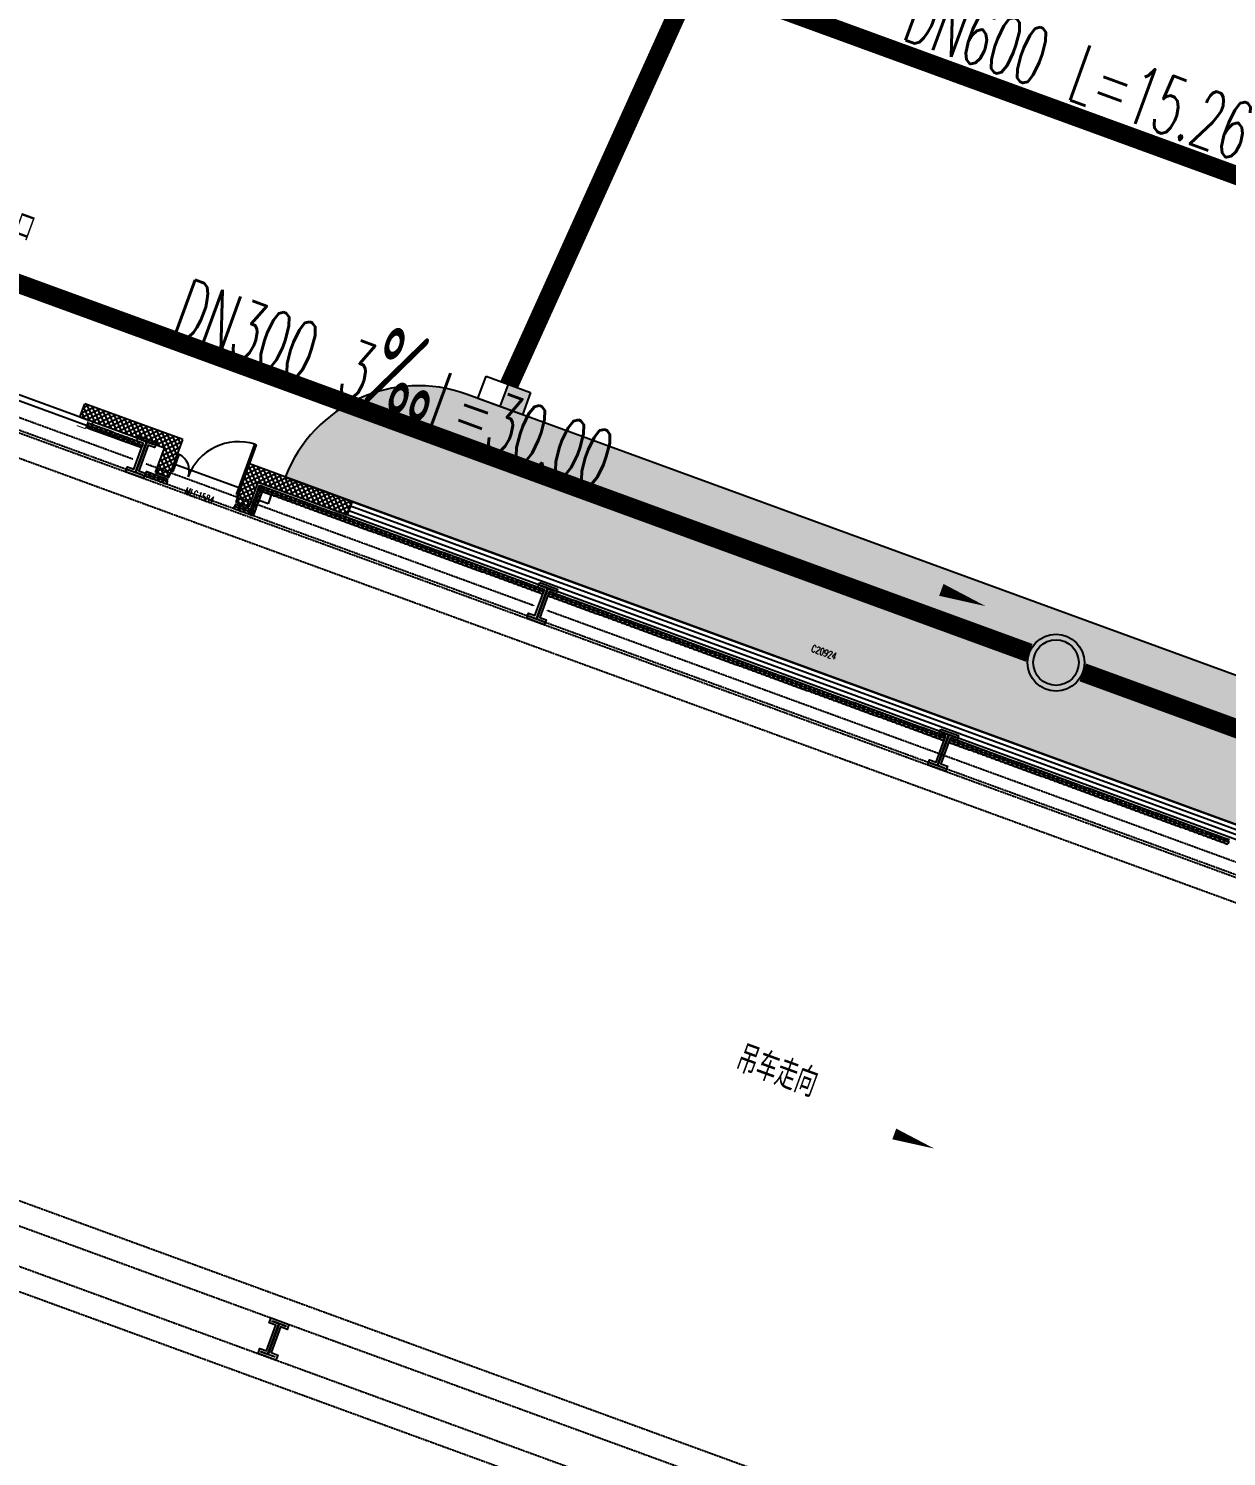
# Model space of a CAD drawing. Extents: x -111898 to 889894, y -2 to 1194865.
# Drawn here: x 640715 to 665964, y 913512 to 943609 of the extents above; entities that cross this region are included whole.
import ezdxf

# ---------------------------------------------------------------- set-up
doc = ezdxf.new("R2010")
doc.units = 0
doc.header["$LTSCALE"] = 10
doc.header["$MEASUREMENT"] = 0
doc.linetypes.add('10平面$0$10平面$0$DASH', pattern=[0.35, 0.25, -0.1])
doc.linetypes.add('10平面$0$DASH', pattern=[0.35, 0.25, -0.1])
doc.layers.get('Defpoints').update_dxf_attribs({"color": 210})
for name, color, linetype in [('0-WALL', 252, 'Continuous'), ('10平面$0$10平面$0$WINDOW', 4, 'Continuous'), ('10平面$0$10平面$0$WINDOW_TEXT', 7, 'Continuous'), ('10平面$0$A-HRAIL', 173, 'Continuous'), ('10平面$0$A-SFCE', 30, 'Continuous'), ('10平面$0$A-TEXT', 61, 'Continuous'), ('10平面$0$AS-WALL', 40, 'Continuous'), ('10平面$0$PUB_HATCH', 8, 'Continuous'), ('10平面$0$建-窗', 4, 'Continuous'), ('10平面$0$建-门窗编号', 7, 'Continuous'), ('DIM_污水', 2, 'Continuous'), ('Gps-ZF雨水', 4, 'TG_Y'), ('TEXT_污水', 2, 'Continuous'), ('TEXT_雨水', 4, 'Continuous'), ('TWT_雨水口', 4, 'Continuous'), ('WALL', 252, 'Continuous'), ('WELL_污水', 2, 'Continuous')]:
    doc.layers.add(name, color=color, linetype=linetype)
doc.layers.add('GPS-ZF污水', color=2, linetype='TG_W', lineweight=60)
doc.styles.add('10平面$0$10平面$0$_TCH_WINDOW', font='SIMPLEX', dxfattribs={"height": 3.5, "bigfont": 'GBCBIG'})
doc.styles.add('10平面$0$A-STANDARD', font='SIMPLEX', dxfattribs={"bigfont": 'GBCBIG'})
doc.styles.add('10平面$0$A-WIN-LABEL', font='SIMPLEX', dxfattribs={"bigfont": 'GBCBIG'})
doc.styles.add('_TWT_PIPEDN', font='SIMPLEX', dxfattribs={"width": 0.6, "height": 3, "bigfont": 'HZTXT'})
doc.styles.add('TG_LINETYPE', font='SIMPLEX', dxfattribs={"width": 0.8, "height": 3.5, "bigfont": 'HZTXT'})
doc.linetypes.add('TG_W', pattern='A,2,-0.3,["W",TG_LINETYPE,S=0.1,R=0,X=-0.23,Y=-0.15],0', length=2.3)
doc.linetypes.add('TG_Y', pattern='A,2,-0.3,["Y",TG_LINETYPE,S=0.1,R=0,X=-0.25,Y=-0.15],0', length=2.3)
pattern_1 = [(45, (60, 0), (-60.000061, 60.000061), []), (135, (60, 0), (-60.000061, -60.000061), [])]

# ---------------------------------------------------------------- blocks, each defined once
blk = doc.blocks.new('10平面$0$JYC-1')
at = {"layer": '10平面$0$A-TEXT', "style": '10平面$0$A-STANDARD'}
blk.add_text('货运入口', height=900.2, rotation=45, dxfattribs=at).set_placement((-275864, 146602))
blk = doc.blocks.new('10平面$0$10平面$0$$DorLib2D$00000126')
at = {"color": 0, "linetype": 'Continuous'}
for p, q in [((-0.532, 0.5), (-0.532, 0.9)), ((0.532, 0.9), (0.532, 0.5))]:
    blk.add_line(p, q, dxfattribs=at)
at = {"color": 0, "linetype": '10平面$0$10平面$0$DASH'}
for p, q in [((-0.532, 0.9), (0.532, 0.9)), ((-0.532, 0.5), (0.532, 0.5))]:
    blk.add_line(p, q, dxfattribs=at)
blk = doc.blocks.new('10平面$0$WINDOW2DLIB$DYNSTYLE$00000005')
at = {"color": 0}
for points in [[(-0.5, 0.5), (-0.5, -0.5)], [(-0.5, 0.5), (0.5, 0.5)], [(0.5, -0.5), (0.5, 0.5)], [(0.5, 0.1667), (-0.5, 0.1667)], [(0.5, -0.1667), (-0.5, -0.1667)], [(-0.5, -0.5), (0.5, -0.5)]]:
    blk.add_lwpolyline(points, dxfattribs=at)
blk = doc.blocks.new('10平面$0$DOOR2DLIB$SYSLIB$00000123')
at = {"color": 0}
for p, q in [((0.475, -0.001), (0.475, 0.752)), ((0.475, 0.752), (0.5, 0.752)), ((0.5, -0.001), (0.5, 0.752)), ((-0.5, 0), (-0.5, 0.252)), ((-0.475, 0.252), (-0.5, 0.252)), ((-0.475, 0), (-0.475, 0.252)), ((-0.475, 0), (-0.5, 0)), ((0.475, -0.001), (0.5, -0.001))]:
    blk.add_line(p, q, dxfattribs=at)
for centre, radius, start, end in [((0.505, -0.002), 0.755, 92.2493, 179.7238), ((-0.501, 0.003), 0.251, 359.7899, 84.0974)]:
    blk.add_arc(centre, radius, start, end, dxfattribs=at)
blk = doc.blocks.new('10平面$0$42343243')
at = {"layer": '10平面$0$PUB_HATCH'}
h = blk.add_hatch(dxfattribs=at)
h.set_pattern_fill('多孔材料', color=256, scale=30, style=0)
h.set_pattern_definition(pattern_1)
h.paths.add_polyline_path([(-200454, 1222870), (-200154, 1223170), (-202354, 1223170), (-202354, 1222870)])
h = blk.add_hatch(dxfattribs=at)
h.set_pattern_fill('多孔材料', color=256, scale=30, style=0)
h.set_pattern_definition(pattern_1)
h.paths.add_polyline_path([(-200454, 1222320), (-200154, 1222620), (-200154, 1223170), (-200454, 1222870)])
h = blk.add_hatch(dxfattribs=at)
h.set_pattern_fill('多孔材料', color=256, scale=30, style=0)
h.set_pattern_definition(pattern_1)
h.paths.add_polyline_path([(-198354, 1222870), (-196354, 1222870), (-196354, 1223170), (-198654, 1223170)])
h = blk.add_hatch(dxfattribs=at)
h.set_pattern_fill('多孔材料', color=256, scale=30, style=0)
h.set_pattern_definition(pattern_1)
h.paths.add_polyline_path([(-198654, 1222620), (-198354, 1222320), (-198354, 1222870), (-198654, 1223170)])
h = blk.add_hatch(dxfattribs=at)
h.set_pattern_fill('多孔材料', color=256, scale=30, style=0)
h.set_pattern_definition(pattern_1)
h.paths.add_polyline_path([(-200454, 1222320), (-200154, 1222320), (-200154, 1222620)])
h = blk.add_hatch(dxfattribs=at)
h.set_pattern_fill('多孔材料', color=256, scale=30, style=0)
h.set_pattern_definition(pattern_1)
h.paths.add_polyline_path([(-198654, 1222620), (-198654, 1222320), (-198354, 1222320)])
at = {"layer": '10平面$0$10平面$0$WINDOW'}
blk.add_line((-198654, 1222620), (-200154, 1222620), dxfattribs=at)
at = {"layer": '10平面$0$AS-WALL'}
for p, q in [((-200154, 1223170), (-202354, 1223170)), ((-202354, 1222870), (-202354, 1223170)), ((-200154, 1222620), (-200154, 1223170)), ((-196354, 1223170), (-198654, 1223170)), ((-198654, 1222620), (-198654, 1223170)), ((-196354, 1222870), (-196354, 1223170)), ((-200454, 1222870), (-202354, 1222870)), ((-200454, 1222320), (-200454, 1222870)), ((-198354, 1222870), (-196354, 1222870)), ((-198354, 1222320), (-198354, 1222870)), ((-200154, 1222320), (-200154, 1222620)), ((-198654, 1222620), (-198654, 1222320)), ((-200454, 1222320), (-200154, 1222320)), ((-198654, 1222320), (-198354, 1222320))]:
    blk.add_line(p, q, dxfattribs=at)
at = {"layer": '10平面$0$10平面$0$WINDOW'}
ref = blk.add_blockref('10平面$0$DOOR2DLIB$SYSLIB$00000123', (-199404, 1222470), dxfattribs=dict(at, xscale=-1500, yscale=-1500, zscale=300, rotation=179.9999999999555))
ref.add_attrib('A', 'MLC1584', (-199737, 1222108), dxfattribs={"layer": '10平面$0$10平面$0$WINDOW_TEXT', "height": 148.8, "rotation": 360, "style": '10平面$0$10平面$0$_TCH_WINDOW', "width": 0.705882})
ref = blk.add_blockref('10平面$0$10平面$0$$DorLib2D$00000126', (-205254, 1223020), dxfattribs=dict(at, xscale=6000, yscale=300, zscale=300, rotation=180))
ref.add_attrib('A', 'JLM6050', (-205555, 1223016), dxfattribs={"layer": '10平面$0$10平面$0$WINDOW_TEXT', "height": 148.8, "style": '10平面$0$10平面$0$_TCH_WINDOW', "width": 0.705882})
at = {"layer": '10平面$0$建-窗'}
ref = blk.add_blockref('10平面$0$WINDOW2DLIB$DYNSTYLE$00000005', (-185904, 1223020), dxfattribs=dict(at, xscale=-20900, yscale=-300, zscale=300, rotation=359.9999999994913))
ref.add_attrib('A', 'C20924', (-186194, 1223521), dxfattribs={"layer": '10平面$0$建-门窗编号', "height": 148.8, "style": '10平面$0$A-WIN-LABEL', "width": 0.705882})
blk = doc.blocks.new('10平面$0$3333')
at = {"layer": '10平面$0$A-SFCE', "const_width": 20}
blk.add_lwpolyline([(-227064, 766320), (-227064, 766510), (-227244, 766510), (-227244, 766320)], dxfattribs=at)
blk = doc.blocks.new('10平面$0$99平面图例外参$0$$LinePat$圆环')
for points in [[(0, 150), (300, 150)], [(0, 0), (300, 0)], [(0, -150), (300, -150)]]:
    blk.add_lwpolyline(points)
at = {"color": 0}
blk.add_circle((150, 0), 150, dxfattribs=at)
blk = doc.blocks.new('$TwtSys$00000424')
for p, q in [((-500, 250), (500, 250)), ((-500, -250), (-500, 250)), ((0, -250), (0, 250)), ((500, 250), (500, -250)), ((500, -250), (-500, -250))]:
    blk.add_line(p, q)
blk.add_solid([(0, 250), (500, 250), (0, -250), (500, -250)])
blk = doc.blocks.new('$TWTSYS$00000376')
for radius in [0.5, 0.4]:
    blk.add_circle((0, 0, 0), radius)

msp = doc.modelspace()

# ---------------------------------------------------------------- hatches: boundary and pattern name
at = {"layer": '0-WALL'}
h = msp.add_hatch(dxfattribs=at)
h.set_pattern_fill('草坪或沼泽', color=8, scale=400, angle=-0.200257)
h.set_pattern_definition([(359.79974, (-824318.4, 704905.5), (1605.5824, 1594.398), [240, -48, 64, -48, 240, -960]), (359.79974, (-824398.3, 704953.8), (1605.5824, 1594.398), [160, -120, 240, -120, 160, -800]), (359.79974, (-823836, 705591.9), (1605.5824, 1594.398), [200, -80, 200, -1120]), (359.79974, (-824634.9, 705914.7), (1605.5824, 1594.398), [80, -160, 80, -1280]), (89.79974, (-824474.9, 705914.1), (-1594.398, 1605.5824), [144, -1456]), (89.79974, (-823998.3, 704952.4), (-1594.398, 1605.5824), [160, -1440]), (89.79974, (-823596, 705591), (-1594.398, 1605.5824), [160, -1440]), (44.79974, (-823790.3, 704935.7), (5.5922, 1599.9902), [160, -2102.7417]), (134.79974, (-824206.3, 704937.2), (-1599.9902, 5.5922), [160, -2102.7417]), (63.23469, (-823838.3, 704943.9), (5.5922, 1599.99023), [160, -3417.7088]), (75.7635, (-823918.27, 704952.15), (5.59221, 1599.99023), [160, -6436.969]), (75.7635, (-823516.03, 705590.75), (5.59221, 1599.99023), [128, -6468.969]), (75.7635, (-824442.9, 705914), (5.59221, 1599.99023), [112, -6484.969]), (103.835987, (-824078.27, 704952.7), (5.59221, 1599.99023), [160, -6436.969]), (103.835987, (-823676.03, 705591.3), (5.59221, 1599.99023), [128, -6468.969]), (103.835987, (-824506.9, 705914.2), (5.59221, 1599.99023), [112, -6484.969]), (116.364795, (-824158.3, 704945), (5.5922, 1599.99023), [160, -3417.7069])])
edge = h.paths.add_edge_path()
edge.add_line((741503.08, 933538.38), (741712.87, 934018.57))
edge.add_line((741712.87, 934018.57), (745060.96, 941812.89))
edge.add_line((745060.96, 941812.89), (766890.86, 1001849.76))
edge.add_line((766890.86, 1001849.76), (760346.98, 1016169.02))
edge.add_line((760346.98, 1016169.02), (737579.78, 1026362.54))
edge.add_line((737579.78, 1026362.54), (720756.11, 1037729.77))
edge.add_line((720756.11, 1037729.77), (653654.65, 1067773.01))
edge.add_line((653654.65, 1067773.01), (467795.25, 820503.81))
edge.add_line((467795.25, 820503.81), (468143.58, 820404.89))
edge.add_line((468143.58, 820404.89), (647181.92, 1058601.18))
edge.add_line((647181.92, 1058601.18), (648464.56, 1058132.56))
edge.add_line((648464.56, 1058132.56), (650350.23, 1063296.8))
edge.add_line((650350.23, 1063296.8), (720796.15, 1037558.69))
edge.add_line((720796.15, 1037558.69), (718909.6, 1032395.07))
edge.add_line((718909.6, 1032395.07), (725484.49, 1029992.9))
edge.add_line((725484.49, 1029992.9), (726513.26, 1032808.65))
edge.add_line((726513.26, 1032808.65), (729331.07, 1031779.14))
edge.add_line((729331.07, 1031779.14), (728302.36, 1028963.46))
edge.add_line((728302.36, 1028963.46), (747084.56, 1022101.19))
edge.add_line((747084.56, 1022101.19), (755217.14, 1018452.95))
edge.add_arc((743028.5, 1006160.87), 17310.64, -14.619994, 45.242091, ccw=False)
edge.add_line((759778.64, 1001791.54), (760685.99, 1001458.08))
edge.add_line((760685.99, 1001458.08), (765094.65, 999847.31))
edge.add_line((765094.65, 999847.31), (740941.69, 933744.02))
edge.add_line((740941.69, 933744.02), (741503.08, 933538.38))
h = msp.add_hatch(dxfattribs=at)
h.set_pattern_fill('草坪或沼泽', color=8, scale=400, angle=-0.200257)
h.set_pattern_definition([(359.79974, (-824318.4, 704905.5), (1605.5824, 1594.398), [240, -48, 64, -48, 240, -960]), (359.79974, (-824398.3, 704953.8), (1605.5824, 1594.398), [160, -120, 240, -120, 160, -800]), (359.79974, (-823836, 705591.9), (1605.5824, 1594.398), [200, -80, 200, -1120]), (359.79974, (-824634.9, 705914.7), (1605.5824, 1594.398), [80, -160, 80, -1280]), (89.79974, (-824474.9, 705914.1), (-1594.398, 1605.5824), [144, -1456]), (89.79974, (-823998.3, 704952.4), (-1594.398, 1605.5824), [160, -1440]), (89.79974, (-823596, 705591), (-1594.398, 1605.5824), [160, -1440]), (44.79974, (-823790.3, 704935.7), (5.5922, 1599.9902), [160, -2102.7417]), (134.79974, (-824206.3, 704937.2), (-1599.9902, 5.5922), [160, -2102.7417]), (63.23469, (-823838.3, 704943.9), (5.5922, 1599.99023), [160, -3417.7088]), (75.7635, (-823918.27, 704952.15), (5.59221, 1599.99023), [160, -6436.969]), (75.7635, (-823516.03, 705590.75), (5.59221, 1599.99023), [128, -6468.969]), (75.7635, (-824442.9, 705914), (5.59221, 1599.99023), [112, -6484.969]), (103.835987, (-824078.27, 704952.7), (5.59221, 1599.99023), [160, -6436.969]), (103.835987, (-823676.03, 705591.3), (5.59221, 1599.99023), [128, -6468.969]), (103.835987, (-824506.9, 705914.2), (5.59221, 1599.99023), [112, -6484.969]), (116.364795, (-824158.3, 704945), (5.5922, 1599.99023), [160, -3417.7069])])
edge = h.paths.add_edge_path()
edge.add_line((684146.77, 923406.17), (649957.26, 935897.65))
edge.add_arc((648927.78, 933079.05), 3000.73, 69.935506, 158.960584)
edge.add_line((646127.09, 934156.34), (685952.24, 919605.82))
edge.add_arc((683116.72, 920587.77), 3000.73, -19.101162, 69.923916)

# ---------------------------------------------------------------- linework, layer by layer
msp.add_lwpolyline([(684146.77, 923406.17), (649957.26, 935897.65, 0.40923854), (646127.09, 934156.34), (685952.24, 919605.82, 0.40923855)], format="xyb", close=True, dxfattribs=at)
at = {"layer": 'Defpoints', "color": 1}
msp.add_lwpolyline([(645762.51, 933591.13), (645574.65, 933659.76), (645643.29, 933847.62), (645831.14, 933778.98)], close=True, dxfattribs=at)
at = {"layer": 'DIM_污水'}
msp.add_lwpolyline([(656967.22, 932877.06, 0, 0, 0), (660893.17, 931432.57, 0, 266.67, 0), (659954.68, 931777.88, 0, 0, 0)], format="xyseb", dxfattribs=at)
at = {"layer": 'GPS-ZF污水', "ltscale": 0.1, "const_width": 400}
for points in [[(634757.37, 940333.55), (661808.41, 930450.18)], [(662935.54, 930038.37), (698441.19, 917066.02)]]:
    msp.add_lwpolyline(points, dxfattribs=at)
at = {"layer": 'Gps-ZF雨水', "ltscale": 0.1, "const_width": 400}
for points in [[(655420.6, 944439.37), (669754.15, 939208.51)], [(650846.03, 936105.26), (654462.79, 944096.81)]]:
    msp.add_lwpolyline(points, dxfattribs=at)
at = {"layer": 'WALL', "color": 8, "linetype": '10平面$0$DASH'}
for p, q in [((583962.64, 955750.86), (711046.19, 909319.6)), ((583791.05, 955281.23), (710874.6, 908849.97)), ((578746.41, 941473.93), (705829.96, 895042.66)), ((578574.83, 941004.29), (705658.38, 894573.03)), ((642911, 934532.88), (626285.88, 940607.03)), ((578300.29, 940252.87), (705383.84, 893821.61)), ((642825.21, 934298.06), (626200.09, 940372.22)), ((578128.7, 939783.23), (705212.25, 893351.97)), ((651278.66, 931209.51), (643106.99, 934195.11)), ((651364.45, 931444.32), (643192.79, 934429.93)), ((668271.36, 925267.22), (651646.24, 931341.37)), ((668185.56, 925032.4), (651560.44, 931106.55))]:
    msp.add_line(p, q, dxfattribs=at)
at = {"layer": 'WALL', "color": 8}
for points in [[(643035.63, 935019.67), (643411.34, 934882.4), (643372.9, 934777.21), (643235.77, 934827.31), (643038.1, 934286.29), (643175.23, 934236.18), (643136.8, 934130.99), (642761.09, 934268.25), (642799.52, 934373.45), (642936.66, 934323.35), (643134.32, 934864.37), (642997.19, 934914.47)], [(643065.43, 934955.55), (643347.21, 934852.6), (643343.09, 934841.33), (643205.96, 934891.43), (642973.98, 934256.48), (643111.11, 934206.38), (643106.99, 934195.11), (642825.21, 934298.06), (642829.33, 934309.33), (642966.46, 934259.23), (643198.45, 934894.18), (643061.31, 934944.28)], [(651489.08, 931931.12), (651864.79, 931793.85), (651826.35, 931688.65), (651689.22, 931738.75), (651491.55, 931197.73), (651628.68, 931147.63), (651590.25, 931042.43), (651214.54, 931179.7), (651252.97, 931284.9), (651390.11, 931234.8), (651587.78, 931775.82), (651450.64, 931825.92)], [(651518.88, 931867), (651800.66, 931764.04), (651796.55, 931752.77), (651659.41, 931802.88), (651427.43, 931167.93), (651564.56, 931117.83), (651560.44, 931106.55), (651278.66, 931209.51), (651282.78, 931220.78), (651419.91, 931170.67), (651651.9, 931805.62), (651514.76, 931855.73)], [(659942.53, 928842.56), (660318.24, 928705.3), (660279.8, 928600.1), (660142.67, 928650.2), (659945, 928109.18), (660082.13, 928059.08), (660043.7, 927953.88), (659667.99, 928091.15), (659706.43, 928196.35), (659843.56, 928146.24), (660041.23, 928687.26), (659904.09, 928737.37)], [(659972.33, 928778.44), (660254.11, 928675.49), (660250, 928664.22), (660112.86, 928714.32), (659880.88, 928079.37), (660018.01, 928029.27), (660013.89, 928018), (659732.11, 928120.95), (659736.23, 928132.22), (659873.36, 928082.12), (660105.35, 928717.07), (659968.22, 928767.17)], [(645826.73, 916433.13), (646202.44, 916295.86), (646164, 916190.66), (646026.87, 916240.76), (645829.2, 915699.74), (645966.33, 915649.64), (645927.9, 915544.44), (645552.19, 915681.71), (645590.63, 915786.91), (645727.76, 915736.8), (645925.43, 916277.82), (645788.29, 916327.93)], [(645856.53, 916369), (646138.31, 916266.05), (646134.2, 916254.78), (645997.06, 916304.88), (645765.08, 915669.93), (645902.21, 915619.83), (645898.09, 915608.56), (645616.31, 915711.51), (645620.43, 915722.78), (645757.56, 915672.68), (645989.55, 916307.63), (645852.42, 916357.73)]]:
    msp.add_lwpolyline(points, close=True, dxfattribs=at)
msp.add_lwpolyline([(653326.88, 922368.59, 0, 0, 0), (659807.86, 920000.7, 0, 240, 0), (658962.52, 920309.56, 0, 0, 0)], format="xyseb", dxfattribs=at)

# ---------------------------------------------------------------- block references
at = {"layer": '10平面$0$A-HRAIL', "yscale": 0.3333333333333334, "zscale": 0.3333333333333333}
for p, xscale, rotation in [((641948.89, 935250.64), 0.3461108940497231, 339.9297114345931), ((642046.42, 935215), 0.3461108940497231, 339.9297114345931), ((642143.95, 935179.37), 0.3461108940497231, 339.9297114345931), ((642241.47, 935143.74), 0.3461108940497231, 339.9297114345931), ((642339, 935108.11), 0.3461108940497231, 339.9297114345931), ((642436.53, 935072.47), 0.3461108940497231, 339.9297114345931), ((642534.06, 935036.84), 0.3461108940497231, 339.9297114345931), ((642631.59, 935001.21), 0.3461108940497231, 339.9297114345931), ((642729.11, 934965.57), 0.3461108940497231, 339.9297114345931), ((642826.64, 934929.94), 0.3461108940497231, 339.9297114345931), ((642924.17, 934894.31), 0.3461108940497231, 339.9297114345931), ((643021.7, 934858.68), 0.3461108940497231, 339.9297114345931), ((643265.04, 934190.6), -0.3333327849077565, 339.9297114345931), ((643358.97, 934156.28), -0.3333327849077565, 339.9297114345931), ((643452.9, 934121.96), -0.3333327849077565, 339.9297114345931), ((643546.82, 934087.64), -0.3333327849077565, 339.9297114345931), ((643640.75, 934053.33), -0.3333327849077565, 339.9297114345931), ((645594.09, 933863.11), -0.3611111227129974, 249.9297114345931), ((645660.45, 933894.58), -0.3384127419475277, 339.9297114343898), ((645755.81, 933859.74), -0.3384127419475277, 339.9297114343898), ((645851.17, 933824.9), -0.3384127419475277, 339.9297114343898), ((645482.56, 933557.84), -0.3611111227129974, 249.9297114345931), ((645519.74, 933659.6), -0.3611111227129974, 249.9297114345931), ((645556.92, 933761.35), -0.3611111227129974, 249.9297114345931), ((645946.52, 933790.06), -0.3384127419475277, 339.9297114343898), ((646041.88, 933755.22), -0.3384127419475277, 339.9297114343898), ((646137.24, 933720.38), -0.3384127419475277, 339.9297114343898), ((646232.6, 933685.54), -0.3384127419475277, 339.9297114343898), ((646327.96, 933650.7), -0.3384127419475277, 339.9297114343898), ((646423.32, 933615.86), -0.3384127419475277, 339.9297114343898), ((646518.67, 933581.02), -0.3384127419475277, 339.9297114343898), ((646614.03, 933546.18), -0.3384127419475277, 339.9297114343898), ((646709.39, 933511.34), -0.3384127419475277, 339.9297114343898), ((645155.33, 933499.96), -0.3749999999076196, 339.9297114345931), ((645260.99, 933461.35), -0.3749999999076196, 339.9297114345931), ((645366.66, 933422.75), -0.3749999999076196, 339.9297114345931), ((645472.33, 933384.14), -0.3749999999076196, 339.9297114345931), ((645408.21, 933354.34), -0.3611111227129974, 249.9297114345931), ((645445.39, 933456.09), -0.3611111227129974, 249.9297114345931), ((646804.75, 933476.5), -0.3384127419475277, 339.9297114343898), ((646900.11, 933441.66), -0.3384127419475277, 339.9297114343898), ((646995.47, 933406.82), -0.3384127419475277, 339.9297114343898), ((647090.83, 933371.98), -0.3384127419475277, 339.9297114343898), ((647186.18, 933337.14), -0.3384127419475277, 339.9297114343898), ((647281.54, 933302.3), -0.3384127419475277, 339.9297114343898), ((647376.9, 933267.46), -0.3384127419475277, 339.9297114343898), ((647472.26, 933232.62), -0.3384127419475277, 339.9297114343898), ((647567.62, 933197.78), -0.3384127419475277, 339.9297114343898), ((647662.98, 933162.94), -0.3384127419475277, 339.9297114343898), ((647758.34, 933128.1), -0.3384127419475277, 339.9297114343898), ((647853.69, 933093.26), -0.3384127419475277, 339.9297114343898), ((647949.05, 933058.42), -0.3384127419475277, 339.9297114343898), ((648044.41, 933023.58), -0.3384127419475277, 339.9297114343898), ((648139.77, 932988.74), -0.3384127419475277, 339.9297114343898), ((648235.13, 932953.9), -0.3384127419475277, 339.9297114343898), ((648330.49, 932919.06), -0.3384127419475277, 339.9297114343898), ((648425.85, 932884.22), -0.3384127419475277, 339.9297114343898), ((648521.2, 932849.38), -0.3384127419475277, 339.9297114343898), ((648616.56, 932814.54), -0.3384127419475277, 339.9297114343898), ((648711.92, 932779.7), -0.3384127419475277, 339.9297114343898), ((648807.28, 932744.86), -0.3384127419475277, 339.9297114343898), ((648902.64, 932710.01), -0.3384127419475277, 339.9297114343898), ((648998, 932675.17), -0.3384127419475277, 339.9297114343898), ((649093.35, 932640.33), -0.3384127419475277, 339.9297114343898), ((649188.71, 932605.49), -0.3384127419475277, 339.9297114343898), ((649284.07, 932570.65), -0.3384127419475277, 339.9297114343898), ((649379.43, 932535.81), -0.3384127419475277, 339.9297114343898), ((649474.79, 932500.97), -0.3384127419475277, 339.9297114343898), ((649570.15, 932466.13), -0.3384127419475277, 339.9297114343898), ((649665.51, 932431.29), -0.3384127419475277, 339.9297114343898), ((649760.86, 932396.45), -0.3384127419475277, 339.9297114343898), ((649856.22, 932361.61), -0.3384127419475277, 339.9297114343898), ((649951.58, 932326.77), -0.3384127419475277, 339.9297114343898), ((650046.94, 932291.93), -0.3384127419475277, 339.9297114343898), ((650142.3, 932257.09), -0.3384127419475277, 339.9297114343898), ((650237.66, 932222.25), -0.3384127419475277, 339.9297114343898), ((650333.02, 932187.41), -0.3384127419475277, 339.9297114343898), ((650428.37, 932152.57), -0.3384127419475277, 339.9297114343898), ((650523.73, 932117.73), -0.3384127419475277, 339.9297114343898), ((650619.09, 932082.89), -0.3384127419475277, 339.9297114343898), ((650714.45, 932048.05), -0.3384127419475277, 339.9297114343898), ((650809.81, 932013.21), -0.3384127419475277, 339.9297114343898), ((650905.17, 931978.37), -0.3384127419475277, 339.9297114343898), ((651000.53, 931943.53), -0.3384127419475277, 339.9297114343898), ((651095.88, 931908.69), -0.3384127419475277, 339.9297114343898), ((651191.24, 931873.85), -0.3384127419475277, 339.9297114343898), ((651286.6, 931839.01), -0.3384127419475277, 339.9297114343898), ((651381.96, 931804.17), -0.3384127419475277, 339.9297114343898), ((651477.32, 931769.33), -0.3384127419475277, 339.9297114343898), ((651572.68, 931734.49), -0.3384127419475277, 339.9297114343898), ((651769.03, 931662.75), -0.3368181818181796, 339.9297114343898), ((651863.94, 931628.07), -0.3368181818181796, 339.9297114343898), ((651958.85, 931593.4), -0.3368181818181796, 339.9297114343898), ((652053.75, 931558.72), -0.3368181818181796, 339.9297114343898), ((652148.66, 931524.05), -0.3368181818181796, 339.9297114343898), ((652243.57, 931489.37), -0.3368181818181796, 339.9297114343898), ((652338.48, 931454.69), -0.3368181818181796, 339.9297114343898), ((652433.39, 931420.02), -0.3368181818181796, 339.9297114343898), ((652528.3, 931385.34), -0.3368181818181796, 339.9297114343898), ((652623.21, 931350.67), -0.3368181818181796, 339.9297114343898), ((652718.12, 931315.99), -0.3368181818181796, 339.9297114343898), ((652813.03, 931281.31), -0.3368181818181796, 339.9297114343898), ((652907.94, 931246.64), -0.3368181818181796, 339.9297114343898), ((653002.85, 931211.96), -0.3368181818181796, 339.9297114343898), ((653097.76, 931177.29), -0.3368181818181796, 339.9297114343898), ((653192.66, 931142.61), -0.3368181818181796, 339.9297114343898), ((653287.57, 931107.93), -0.3368181818181796, 339.9297114343898), ((653382.48, 931073.26), -0.3368181818181796, 339.9297114343898), ((653477.39, 931038.58), -0.3368181818181796, 339.9297114343898), ((653572.3, 931003.91), -0.3368181818181796, 339.9297114343898), ((653667.21, 930969.23), -0.3368181818181796, 339.9297114343898), ((653762.12, 930934.55), -0.3368181818181796, 339.9297114343898), ((653857.03, 930899.88), -0.3368181818181796, 339.9297114343898), ((653951.94, 930865.2), -0.3368181818181796, 339.9297114343898), ((654046.85, 930830.53), -0.3368181818181796, 339.9297114343898), ((654141.76, 930795.85), -0.3368181818181796, 339.9297114343898), ((654236.67, 930761.17), -0.3368181818181796, 339.9297114343898), ((654331.58, 930726.5), -0.3368181818181796, 339.9297114343898), ((654426.48, 930691.82), -0.3368181818181796, 339.9297114343898), ((654521.39, 930657.15), -0.3368181818181796, 339.9297114343898), ((654616.3, 930622.47), -0.3368181818181796, 339.9297114343898), ((654711.21, 930587.79), -0.3368181818181796, 339.9297114343898), ((654806.12, 930553.12), -0.3368181818181796, 339.9297114343898), ((654901.03, 930518.44), -0.3368181818181796, 339.9297114343898), ((654995.94, 930483.77), -0.3368181818181796, 339.9297114343898), ((655090.85, 930449.09), -0.3368181818181796, 339.9297114343898), ((655185.76, 930414.41), -0.3368181818181796, 339.9297114343898), ((655280.67, 930379.74), -0.3368181818181796, 339.9297114343898), ((655375.58, 930345.06), -0.3368181818181796, 339.9297114343898), ((655470.49, 930310.39), -0.3368181818181796, 339.9297114343898), ((655565.39, 930275.71), -0.3368181818181796, 339.9297114343898), ((655660.3, 930241.03), -0.3368181818181796, 339.9297114343898), ((655755.21, 930206.36), -0.3368181818181796, 339.9297114343898), ((655850.12, 930171.68), -0.3368181818181796, 339.9297114343898), ((655945.03, 930137), -0.3368181818181796, 339.9297114343898), ((656039.94, 930102.33), -0.3368181818181796, 339.9297114343898), ((656134.85, 930067.65), -0.3368181818181796, 339.9297114343898), ((656229.76, 930032.98), -0.3368181818181796, 339.9297114343898), ((656324.67, 929998.3), -0.3368181818181796, 339.9297114343898), ((656419.58, 929963.62), -0.3368181818181796, 339.9297114343898), ((656514.49, 929928.95), -0.3368181818181796, 339.9297114343898), ((656609.4, 929894.27), -0.3368181818181796, 339.9297114343898), ((656704.31, 929859.6), -0.3368181818181796, 339.9297114343898), ((656799.21, 929824.92), -0.3368181818181796, 339.9297114343898), ((656894.12, 929790.24), -0.3368181818181796, 339.9297114343898), ((656989.03, 929755.57), -0.3368181818181796, 339.9297114343898), ((657083.94, 929720.89), -0.3368181818181796, 339.9297114343898), ((657178.85, 929686.22), -0.3368181818181796, 339.9297114343898), ((657273.76, 929651.54), -0.3368181818181796, 339.9297114343898), ((657368.67, 929616.86), -0.3368181818181796, 339.9297114343898), ((657463.58, 929582.19), -0.3368181818181796, 339.9297114343898), ((657558.49, 929547.51), -0.3368181818181796, 339.9297114343898), ((657653.4, 929512.84), -0.3368181818181796, 339.9297114343898), ((657748.31, 929478.16), -0.3368181818181796, 339.9297114343898), ((657843.22, 929443.48), -0.3368181818181796, 339.9297114343898), ((657938.12, 929408.81), -0.3368181818181796, 339.9297114343898), ((658033.03, 929374.13), -0.3368181818181796, 339.9297114343898), ((658127.94, 929339.46), -0.3368181818181796, 339.9297114343898), ((658222.85, 929304.78), -0.3368181818181796, 339.9297114343898), ((658317.76, 929270.1), -0.3368181818181796, 339.9297114343898), ((658412.67, 929235.43), -0.3368181818181796, 339.9297114343898), ((658507.58, 929200.75), -0.3368181818181796, 339.9297114343898), ((658602.49, 929166.08), -0.3368181818181796, 339.9297114343898), ((658697.4, 929131.4), -0.3368181818181796, 339.9297114343898), ((658792.31, 929096.72), -0.3368181818181796, 339.9297114343898), ((658887.22, 929062.05), -0.3368181818181796, 339.9297114343898), ((658982.13, 929027.37), -0.3368181818181796, 339.9297114343898), ((659077.04, 928992.7), -0.3368181818181796, 339.9297114343898), ((659171.94, 928958.02), -0.3368181818181796, 339.9297114343898), ((659266.85, 928923.34), -0.3368181818181796, 339.9297114343898), ((659361.76, 928888.67), -0.3368181818181796, 339.9297114343898), ((659456.67, 928853.99), -0.3368181818181796, 339.9297114343898), ((659551.58, 928819.32), -0.3368181818181796, 339.9297114343898), ((659646.49, 928784.64), -0.3368181818181796, 339.9297114343898), ((659741.4, 928749.96), -0.3368181818181796, 339.9297114343898), ((659836.31, 928715.29), -0.3368181818181796, 339.9297114343898), ((659931.22, 928680.61), -0.3368181818181796, 339.9297114343898), ((660026.13, 928645.94), -0.3368181818181796, 339.9297114343898), ((660222.48, 928574.2), -0.3368181818181818, 339.9297114343898), ((660317.39, 928539.52), -0.3368181818181818, 339.9297114343898), ((660412.3, 928504.84), -0.3368181818181818, 339.9297114343898), ((660507.21, 928470.17), -0.3368181818181818, 339.9297114343898), ((660602.11, 928435.49), -0.3368181818181818, 339.9297114343898), ((660697.02, 928400.82), -0.3368181818181818, 339.9297114343898), ((660791.93, 928366.14), -0.3368181818181818, 339.9297114343898), ((660886.84, 928331.46), -0.3368181818181818, 339.9297114343898), ((660981.75, 928296.79), -0.3368181818181818, 339.9297114343898), ((661076.66, 928262.11), -0.3368181818181818, 339.9297114343898), ((661171.57, 928227.44), -0.3368181818181818, 339.9297114343898), ((661266.48, 928192.76), -0.3368181818181818, 339.9297114343898), ((661361.39, 928158.08), -0.3368181818181818, 339.9297114343898), ((661456.3, 928123.41), -0.3368181818181818, 339.9297114343898), ((661551.21, 928088.73), -0.3368181818181818, 339.9297114343898), ((661646.12, 928054.06), -0.3368181818181818, 339.9297114343898), ((661741.03, 928019.38), -0.3368181818181818, 339.9297114343898), ((661835.93, 927984.7), -0.3368181818181818, 339.9297114343898), ((661930.84, 927950.03), -0.3368181818181818, 339.9297114343898), ((662025.75, 927915.35), -0.3368181818181818, 339.9297114343898), ((662120.66, 927880.68), -0.3368181818181818, 339.9297114343898), ((662215.57, 927846), -0.3368181818181818, 339.9297114343898), ((662310.48, 927811.32), -0.3368181818181818, 339.9297114343898), ((662405.39, 927776.65), -0.3368181818181818, 339.9297114343898), ((662500.3, 927741.97), -0.3368181818181818, 339.9297114343898), ((662595.21, 927707.3), -0.3368181818181818, 339.9297114343898), ((662690.12, 927672.62), -0.3368181818181818, 339.9297114343898), ((662785.03, 927637.94), -0.3368181818181818, 339.9297114343898), ((662879.94, 927603.27), -0.3368181818181818, 339.9297114343898), ((662974.84, 927568.59), -0.3368181818181818, 339.9297114343898), ((663069.75, 927533.92), -0.3368181818181818, 339.9297114343898), ((663164.66, 927499.24), -0.3368181818181818, 339.9297114343898), ((663259.57, 927464.56), -0.3368181818181818, 339.9297114343898), ((663354.48, 927429.89), -0.3368181818181818, 339.9297114343898), ((663449.39, 927395.21), -0.3368181818181818, 339.9297114343898), ((663544.3, 927360.54), -0.3368181818181818, 339.9297114343898), ((663639.21, 927325.86), -0.3368181818181818, 339.9297114343898), ((663734.12, 927291.18), -0.3368181818181818, 339.9297114343898), ((663829.03, 927256.51), -0.3368181818181818, 339.9297114343898), ((663923.94, 927221.83), -0.3368181818181818, 339.9297114343898), ((664018.85, 927187.16), -0.3368181818181818, 339.9297114343898), ((664113.76, 927152.48), -0.3368181818181818, 339.9297114343898), ((664208.66, 927117.8), -0.3368181818181818, 339.9297114343898), ((664303.57, 927083.13), -0.3368181818181818, 339.9297114343898), ((664398.48, 927048.45), -0.3368181818181818, 339.9297114343898), ((664493.39, 927013.77), -0.3368181818181818, 339.9297114343898), ((664588.3, 926979.1), -0.3368181818181818, 339.9297114343898), ((664683.21, 926944.42), -0.3368181818181818, 339.9297114343898), ((664778.12, 926909.75), -0.3368181818181818, 339.9297114343898), ((664873.03, 926875.07), -0.3368181818181818, 339.9297114343898), ((664967.94, 926840.39), -0.3368181818181818, 339.9297114343898), ((665062.85, 926805.72), -0.3368181818181818, 339.9297114343898), ((665157.76, 926771.04), -0.3368181818181818, 339.9297114343898), ((665252.67, 926736.37), -0.3368181818181818, 339.9297114343898), ((665347.57, 926701.69), -0.3368181818181818, 339.9297114343898), ((665442.48, 926667.01), -0.3368181818181818, 339.9297114343898), ((665537.39, 926632.34), -0.3368181818181818, 339.9297114343898), ((665632.3, 926597.66), -0.3368181818181818, 339.9297114343898), ((665727.21, 926562.99), -0.3368181818181818, 339.9297114343898), ((665822.12, 926528.31), -0.3368181818181818, 339.9297114343898), ((665917.03, 926493.63), -0.3368181818181818, 339.9297114343898), ((666011.94, 926458.96), -0.3368181818181818, 339.9297114343898)]:
    msp.add_blockref('10平面$0$99平面图例外参$0$$LinePat$圆环', p, dxfattribs=dict(at, xscale=xscale, rotation=rotation))
at = {"layer": '10平面$0$A-SFCE', "xscale": -1, "rotation": 249.9297114345931}
msp.add_blockref('10平面$0$3333', (-67.74, 1411664.91), dxfattribs=at)
at = {"layer": 'TWT_雨水口', "rotation": 339.9297083984292}
msp.add_blockref('$TwtSys$00000424', (650742.67, 935876.86), dxfattribs=at)
at = {"layer": 'WALL', "xscale": 0.6000000000000003, "yscale": 0.6000000000000003, "zscale": 0.6000000000000003, "rotation": 294.9297114345945}
msp.add_blockref('10平面$0$JYC-1', (629253.09, 752471.47), dxfattribs=at)
at = {"layer": 'WALL', "rotation": 339.9297114345931}
msp.add_blockref('10平面$0$42343243', (412207.54, -282631.55), dxfattribs=at)
at = {"layer": 'WELL_污水', "xscale": 1200, "yscale": 1200, "zscale": 1200, "rotation": 339.7997433390076}
msp.add_blockref('$TWTSYS$00000376', (662371.98, 930244.28), dxfattribs=at)

# ---------------------------------------------------------------- texts
at = {"layer": 'TEXT_污水', "style": '_TWT_PIPEDN'}
for s, height, width, p in [('DN300', 1225, 0.557143, (643693.83, 937201.61)), ('‰', 1750, 0.6, (647771.62, 935711.75)), ('3', 1225, 0.557143, (647161.09, 935934.81)), ('L=30.00', 1225, 0.557143, (649080.9, 935233.39))]:
    msp.add_text(s, height=height, rotation=339.929711, dxfattribs=dict(at, width=width)).set_placement(p)
at = {"layer": 'TEXT_雨水', "style": '_TWT_PIPEDN', "width": 0.557143}
for s, p in [('DN600', (659089.71, 943406.42)), ('L=15.26', (662557.44, 942140.91))]:
    msp.add_text(s, height=1225, rotation=339.95104, dxfattribs=at).set_placement(p)
at = {"layer": 'WALL', "color": 8, "style": '10平面$0$A-STANDARD'}
msp.add_text('吊车走向', height=604.444, rotation=339.929672, dxfattribs=at).set_placement((655577.11, 921658.24))

doc.saveas('drawing.dxf')
